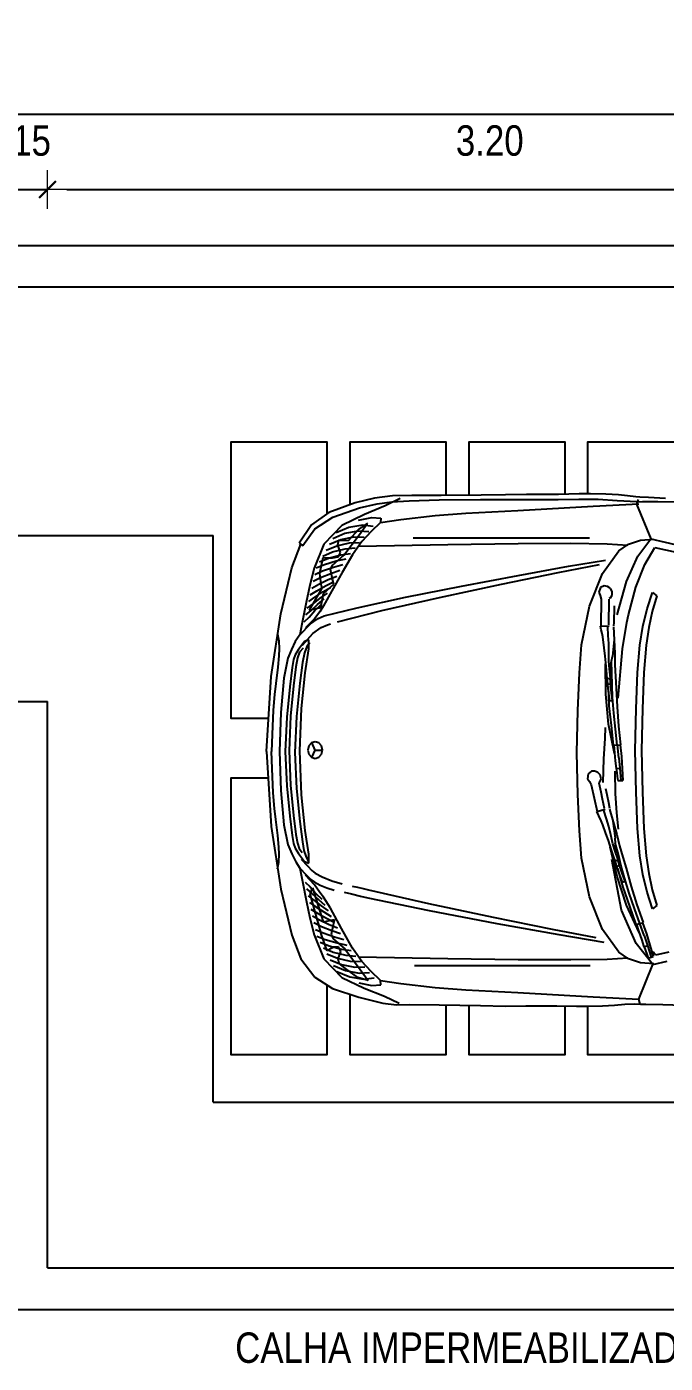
# Model space of a CAD drawing. Header units: millimetres. Extents: x -677 to -23, y -135 to 1112.
# Drawn here: x -191.485 to -189.175, y 856.379 to 861.215 of the extents above; entities that cross this region are included whole.
import ezdxf
from ezdxf.enums import TextEntityAlignment as Align

# ---------------------------------------------------------------- set-up
doc = ezdxf.new("R2010")
doc.units = ezdxf.units.MM
doc.header["$LTSCALE"] = 20
doc.header["$MEASUREMENT"] = 0
doc.header["$PDSIZE"] = -5
doc.layers.get('0').update_dxf_attribs({"linetype": 'CONTINUOUS'})
doc.layers.get('Defpoints').update_dxf_attribs({"linetype": 'CONTINUOUS'})
for name, color, linetype in [('AR-ALV', 5, 'CONTINUOUS'), ('COTA', 7, 'CONTINUOUS'), ('E-txt-g', 3, 'CONTINUOUS')]:
    doc.layers.add(name, color=color, linetype=linetype)
for name, color, linetype, lineweight in [('E-Pen-C', 4, 'CONTINUOUS', 15), ('E-Pen-G', 3, 'CONTINUOUS', 30), ('E-Txt-W', 7, 'CONTINUOUS', 20)]:
    doc.layers.add(name, color=color, linetype=linetype, lineweight=lineweight)
doc.styles.add('F2', font='swissc.ttf')
doc.styles.add('REG60', font='romans.shx', dxfattribs={"width": 0.8, "height": 0.15})
doc.styles.add('REG80', font='romans.shx', dxfattribs={"width": 0.8, "height": 0.2})
doc.dimstyles.new('DIMENSION-1', dxfattribs={"dimtxt": 0.11, "dimasz": 0.07, "dimexe": 1, "dimexo": 0, "dimgap": 0.12, "dimtad": 1, "dimzin": 7, "dimdsep": 46, "dimtxsty": 'F2', "dimblk1": 'TRACO', "dimblk2": 'TRACO', "dimsah": 1, "dimcen": 1, "dimse1": 1, "dimse2": 1, "dimclrd": 256, "dimclre": 256, "dimclrt": 6, "dimadec": 0, "dimazin": 0, "dimtfac": 1, "dimtix": 1, "dimtmove": 2, "dimatfit": 3, "dimldrblk": 'TRACO', "dimfxl": 1, "dimtolj": 1, "dimtzin": 0, "dimarcsym": 0})

# ---------------------------------------------------------------- blocks, each defined once
blk = doc.blocks.new('TRACO')
at = {"layer": 'E-Pen-C'}
for p, q in [((0, 1), (0, -1)), ((-1, 0), (1, 0))]:
    blk.add_line(p, q, dxfattribs=at)
at = {"layer": 'E-Pen-G'}
blk.add_line((-0.424, -0.424), (0.424, 0.424), dxfattribs=at)
blk = doc.blocks.new('*D1013')
at = {"color": 4, "lineweight": -2}
blk.add_line((-187.0454, 856.7935), (-187.0454, 860.3535), dxfattribs=at)
at = {"layer": 'Defpoints', "color": 0, "linetype": 'Continuous'}
for p in [(-189.6858, 860.4235), (-187.0454, 860.4235), (-188.0599, 856.7235)]:
    blk.add_point(p, dxfattribs=at)
at = {"color": 4, "linetype": 'Continuous', "lineweight": -2, "xscale": 0.07, "yscale": 0.07, "zscale": 0.07}
for p, rotation in [((-187.0454, 860.4235), 90), ((-187.0454, 856.7235), 270)]:
    blk.add_blockref('TRACO', p, dxfattribs=dict(at, rotation=rotation))
at = {"color": 4, "linetype": 'Continuous', "insert": (-187.2218, 858.5735), "char_height": 0.11, "attachment_point": 5, "rotation": 90, "style": 'F2'}
blk.add_mtext('\\A1;3.70', dxfattribs=at)
blk = doc.blocks.new('*D1033')
at = {"color": 4, "lineweight": -2}
for p, q in [((-191.6299, 860.6258), (-191.6999, 860.6258)), ((-191.5599, 860.6258), (-191.4099, 860.6258)), ((-191.3399, 860.6258), (-191.2699, 860.6258))]:
    blk.add_line(p, q, dxfattribs=at)
at = {"layer": 'Defpoints', "color": 0, "linetype": 'Continuous'}
for p in [(-191.4099, 860.6258), (-191.4099, 858.7735), (-191.5599, 858.6235)]:
    blk.add_point(p, dxfattribs=at)
at = {"color": 4, "linetype": 'Continuous', "lineweight": -2, "xscale": 0.07, "yscale": 0.07, "zscale": 0.07}
blk.add_blockref('TRACO', (-191.5599, 860.6258), dxfattribs=at)
at = {"color": 4, "linetype": 'Continuous', "lineweight": -2, "xscale": 0.07, "yscale": 0.07, "zscale": 0.07, "rotation": 180}
blk.add_blockref('TRACO', (-191.4099, 860.6258), dxfattribs=at)
at = {"color": 4, "linetype": 'Continuous', "insert": (-191.4849, 860.8022), "char_height": 0.11, "attachment_point": 5, "style": 'F2'}
blk.add_mtext('\\A1;.15', dxfattribs=at)
blk = doc.blocks.new('*D1034')
at = {"color": 4, "lineweight": -2}
blk.add_line((-191.3399, 860.6258), (-188.2799, 860.6258), dxfattribs=at)
at = {"layer": 'Defpoints', "color": 0, "linetype": 'Continuous'}
for p in [(-188.2099, 860.6258), (-191.4099, 858.7735), (-188.2099, 856.5735)]:
    blk.add_point(p, dxfattribs=at)
at = {"color": 4, "linetype": 'Continuous', "lineweight": -2, "xscale": 0.07, "yscale": 0.07, "zscale": 0.07, "rotation": 180}
blk.add_blockref('TRACO', (-191.4099, 860.6258), dxfattribs=at)
at = {"color": 4, "linetype": 'Continuous', "lineweight": -2, "xscale": 0.07, "yscale": 0.07, "zscale": 0.07}
blk.add_blockref('TRACO', (-188.2099, 860.6258), dxfattribs=at)
at = {"color": 4, "linetype": 'Continuous', "insert": (-189.8099, 860.8023), "char_height": 0.11, "attachment_point": 5, "style": 'F2'}
blk.add_mtext('\\A1;3.20', dxfattribs=at)
blk = doc.blocks.new('*D1043')
at = {"color": 4, "lineweight": -2}
blk.add_line((-208.6499, 860.8984), (-183.7899, 860.8984), dxfattribs=at)
at = {"layer": 'Defpoints', "color": 0, "linetype": 'Continuous'}
for p in [(-183.7199, 860.8984), (-208.7199, 860.4235), (-183.7199, 860.4235)]:
    blk.add_point(p, dxfattribs=at)
at = {"color": 4, "linetype": 'Continuous', "lineweight": -2, "xscale": 0.07, "yscale": 0.07, "zscale": 0.07, "rotation": 180}
blk.add_blockref('TRACO', (-208.7199, 860.8984), dxfattribs=at)
at = {"color": 4, "linetype": 'Continuous', "lineweight": -2, "xscale": 0.07, "yscale": 0.07, "zscale": 0.07}
blk.add_blockref('TRACO', (-183.7199, 860.8984), dxfattribs=at)
at = {"color": 4, "linetype": 'Continuous', "insert": (-195.0648, 861.1426), "char_height": 0.11, "attachment_point": 5, "style": 'F2'}
blk.add_mtext('\\A1;25.00', dxfattribs=at)
blk = doc.blocks.new('Austin Mini dessus')
at = {"color": 8, "flags": 128}
for points in [[(-0.2069, 3.765), (-0.1204, 3.7865)], [(-0.1204, 3.7865), (-0.0703, 3.7926)], [(-0.114, 3.7617), (-0.0609, 3.787)], [(-0.0703, 3.7926), (-0.0241, 3.7916)], [(-0.0241, 3.7916), (0.0842, 3.7922)], [(0.0842, 3.7922), (0.2332, 3.7952)], [(0.2332, 3.7952), (0.3237, 3.797)], [(0.3237, 3.797), (0.3971, 3.7966)], [(0.3971, 3.7966), (0.5088, 3.7962)], [(0.5088, 3.7962), (0.581, 3.797)], [(0.581, 3.797), (0.6212, 3.7976)], [(0.6212, 3.7976), (0.674, 3.7963)], [(0.674, 3.7963), (0.7177, 3.7934)], [(0.7177, 3.7934), (0.7547, 3.7905)], [(0.7547, 3.7905), (0.7913, 3.7892)], [(0.7913, 3.7892), (0.8117, 3.7899)], [(0.8107, 3.7898), (0.8054, 3.7722)], [(0.8054, 3.7722), (0.8566, 3.6469)], [(0.8117, 3.7899), (0.831, 3.7901)], [(0.831, 3.7901), (0.8924, 3.7915)], [(0.8924, 3.7915), (1.0016, 3.7949)], [(-0.3667, 3.6929), (-0.302, 3.7337)], [(-0.302, 3.7337), (-0.2069, 3.765)], [(-0.269, 3.694), (-0.1874, 3.7324)], [(-0.1874, 3.7324), (-0.114, 3.7617)], [(-0.0554, 3.7158), (0.0688, 3.7297)], [(0.0688, 3.7297), (0.18, 3.7384)], [(0.18, 3.7384), (0.3684, 3.7483)], [(0.3684, 3.7483), (0.6405, 3.7634)], [(0.6405, 3.7634), (0.8064, 3.7721)], [(-0.4163, 3.6266), (-0.3667, 3.6929)], [(-0.3332, 3.6261), (-0.269, 3.694)], [(-0.2862, 3.6722), (-0.24, 3.6915)], [(-0.2108, 3.6933), (-0.2557, 3.6613)], [(-0.2548, 3.669), (-0.2057, 3.6781)], [(-0.24, 3.6915), (-0.1897, 3.6999)], [(-0.1734, 3.7051), (-0.2108, 3.6933)], [(-0.2065, 3.713), (-0.1595, 3.7223)], [(-0.2057, 3.6781), (-0.1684, 3.6754)], [(-0.2018, 3.6646), (-0.1734, 3.7051)], [(-0.1897, 3.6999), (-0.152, 3.6952)], [(-0.1288, 3.7047), (-0.1629, 3.672)], [(-0.1595, 3.7223), (-0.127, 3.7206)], [(-0.127, 3.7206), (-0.1288, 3.7047)], [(-0.1288, 3.7047), (-0.0554, 3.7158)], [(-0.3103, 3.6295), (-0.2696, 3.6465)], [(-0.2983, 3.6509), (-0.2548, 3.669)], [(-0.2844, 3.624), (-0.2378, 3.6344)], [(-0.2776, 3.6432), (-0.2819, 3.6262)], [(-0.2557, 3.6613), (-0.2776, 3.6432)], [(-0.2696, 3.6465), (-0.2217, 3.6563)], [(-0.2582, 3.5904), (-0.2018, 3.6646)], [(-0.2378, 3.6344), (-0.2012, 3.6358)], [(-0.1958, 3.6357), (-0.2299, 3.5876)], [(-0.2217, 3.6563), (-0.1848, 3.6556)], [(-0.1629, 3.672), (-0.1958, 3.6357)], [(0.6296, 3.652), (-0.0059, 3.652)], [(0.1144, 3.6255), (0.369, 3.6287)], [(0.369, 3.6287), (0.5603, 3.6292)], [(0.5603, 3.6292), (0.6914, 3.6273)], [(0.6914, 3.6273), (0.7656, 3.6231)], [(0.8118, 3.6411), (0.769, 3.6265)], [(0.8566, 3.6469), (0.7958, 3.5707)], [(0.8596, 3.6444), (0.8118, 3.6411)], [(0.8566, 3.6469), (0.909, 3.6348)], [(-0.4494, 3.54), (-0.4163, 3.6266)], [(-0.3686, 3.5396), (-0.3332, 3.6261)], [(-0.3465, 3.5655), (-0.3139, 3.579)], [(-0.3219, 3.5976), (-0.3417, 3.5395)], [(-0.3344, 3.5868), (-0.2992, 3.6015)], [(-0.3224, 3.6082), (-0.2844, 3.624)], [(-0.3144, 3.5923), (-0.3219, 3.5976)], [(-0.2975, 3.5839), (-0.3144, 3.5923)], [(-0.3139, 3.579), (-0.2698, 3.5907)], [(-0.2994, 3.5535), (-0.2582, 3.5904)], [(-0.2992, 3.6015), (-0.2538, 3.6126)], [(-0.28, 3.5832), (-0.2975, 3.5839)], [(-0.2819, 3.6262), (-0.2717, 3.5998)], [(-0.2717, 3.5998), (-0.28, 3.5832)], [(-0.2299, 3.5876), (-0.2701, 3.5169)], [(-0.2698, 3.5907), (-0.2341, 3.5963)], [(-0.2538, 3.6126), (-0.2177, 3.6161)], [(-0.2069, 3.6195), (0.1144, 3.6255)], [(0.7337, 3.6018), (0.675, 3.5196)], [(0.769, 3.6265), (0.7337, 3.6018)], [(0.8151, 3.5556), (0.8242, 3.5824)], [(0.8252, 3.5824), (0.8299, 3.5961)], [(0.8252, 3.5824), (0.8372, 3.5784)], [(0.8299, 3.5961), (0.835, 3.6098)], [(0.835, 3.6098), (0.8402, 3.6233)], [(0.8372, 3.5784), (0.8502, 3.6203)], [(0.8402, 3.6233), (0.8582, 3.6183)], [(0.8462, 3.577), (0.8582, 3.6183)], [(0.8604, 3.6051), (0.8577, 3.6008)], [(0.8634, 3.6093), (0.8604, 3.6051)], [(0.8666, 3.6133), (0.8634, 3.6093)], [(0.9143, 3.6021), (0.8666, 3.6133)], [(-0.4897, 3.3744), (-0.4494, 3.54)], [(-0.3843, 3.4776), (-0.3686, 3.5396)], [(-0.3639, 3.5197), (-0.3356, 3.5327)], [(-0.3585, 3.5441), (-0.3287, 3.5566)], [(-0.3417, 3.5395), (-0.3534, 3.4979)], [(-0.3356, 3.5327), (-0.2955, 3.5465)], [(-0.3287, 3.5566), (-0.2858, 3.5689)], [(-0.3066, 3.538), (-0.2994, 3.5535)], [(-0.3001, 3.5036), (-0.3066, 3.538)], [(-0.3051, 3.524), (-0.273, 3.5351)], [(-0.2955, 3.5465), (-0.2617, 3.5558)], [(-0.2858, 3.5689), (-0.2505, 3.5765)], [(0.2925, 3.4981), (0.517, 3.5386)], [(0.4929, 3.5192), (0.6502, 3.5491)], [(0.517, 3.5386), (0.6793, 3.5662)], [(0.7958, 3.5707), (0.7435, 3.4498)], [(0.8067, 3.5309), (0.7615, 3.4315)], [(0.8063, 3.5287), (0.8151, 3.5556)], [(0.8257, 3.5419), (0.8097, 3.4979)], [(0.8192, 3.4954), (0.8334, 3.5361)], [(0.8257, 3.5419), (0.8372, 3.5784)], [(0.8334, 3.5361), (0.8462, 3.577)], [(-0.3572, 3.4821), (-0.3836, 3.3914)], [(-0.3746, 3.4709), (-0.3493, 3.4851)], [(-0.374, 3.3698), (-0.3363, 3.4925)], [(-0.3693, 3.4953), (-0.3424, 3.5089)], [(-0.3534, 3.4979), (-0.3572, 3.4821)], [(-0.3493, 3.4851), (-0.3148, 3.5016)], [(-0.3424, 3.5089), (-0.3051, 3.524)], [(-0.3363, 3.4925), (-0.2946, 3.4845)], [(-0.3244, 3.4792), (-0.2956, 3.4936)], [(-0.3148, 3.5016), (-0.2843, 3.5144)], [(-0.2701, 3.5169), (-0.3098, 3.443)], [(-0.2946, 3.4845), (-0.3001, 3.5036)], [(0.0478, 3.4514), (0.2925, 3.4981)], [(0.2791, 3.4759), (0.4929, 3.5192)], [(0.675, 3.5196), (0.6278, 3.4015)], [(0.7718, 3.4351), (0.7952, 3.5024)], [(0.8092, 3.4984), (0.7905, 3.4435)], [(0.7952, 3.5024), (0.8192, 3.4954)], [(0.7972, 3.5019), (0.8063, 3.5287)], [(0.7985, 3.4305), (0.8212, 3.4949)], [(-0.3968, 3.4202), (-0.3843, 3.4776)], [(-0.3854, 3.4222), (-0.363, 3.4375)], [(-0.38, 3.4466), (-0.3561, 3.4613)], [(-0.3698, 3.4136), (-0.3437, 3.4343)], [(-0.363, 3.4375), (-0.3341, 3.4567)], [(-0.3561, 3.4613), (-0.3244, 3.4792)], [(-0.3437, 3.4343), (-0.3181, 3.4522)], [(-0.3098, 3.443), (-0.3346, 3.403)], [(-0.3341, 3.4567), (-0.3068, 3.4729)], [(-0.1749, 3.4052), (0.0478, 3.4514)], [(0.0453, 3.4261), (0.2791, 3.4759)], [(0.7435, 3.4498), (0.7081, 3.2674)], [(0.7484, 3.3675), (0.7718, 3.4351)], [(0.7905, 3.4435), (0.7715, 3.3887)], [(0.8558, 3.4451), (0.8359, 3.3854)], [(0.8715, 3.4329), (0.8558, 3.4451)], [(-0.4112, 3.3468), (-0.3968, 3.4202)], [(-0.3961, 3.3734), (-0.3767, 3.3898)], [(-0.3908, 3.3978), (-0.3698, 3.4136)], [(-0.3836, 3.3914), (-0.374, 3.3698)], [(-0.3836, 3.366), (-0.363, 3.3894)], [(-0.3767, 3.3898), (-0.3534, 3.4119)], [(-0.3481, 3.3863), (-0.3679, 3.3589)], [(-0.363, 3.3894), (-0.3407, 3.4108)], [(-0.3534, 3.4119), (-0.3294, 3.4315)], [(-0.3346, 3.403), (-0.3481, 3.3863)], [(-0.2599, 3.3851), (-0.2335, 3.3912)], [(-0.2335, 3.3912), (-0.2013, 3.399)], [(-0.2013, 3.399), (-0.1749, 3.4052)], [(-0.172, 3.3767), (0.0453, 3.4261)], [(0.6278, 3.4015), (0.5988, 3.2619)], [(0.7615, 3.4315), (0.7277, 3.3278)], [(0.7715, 3.3887), (0.7537, 3.3335)], [(0.7785, 3.3642), (0.7985, 3.4305)], [(0.8359, 3.3854), (0.8202, 3.3211)], [(0.8536, 3.3763), (0.8715, 3.4329)], [(-0.5243, 3.1472), (-0.4897, 3.3744)], [(-0.4198, 3.2983), (-0.4112, 3.3468)], [(-0.4015, 3.349), (-0.3836, 3.366)], [(-0.3679, 3.3589), (-0.4003, 3.3232)], [(-0.397, 3.3226), (-0.3805, 3.3391)], [(-0.3805, 3.3391), (-0.3683, 3.348)], [(-0.3683, 3.348), (-0.347, 3.3593)], [(-0.347, 3.3593), (-0.3226, 3.369)], [(-0.339, 3.3298), (-0.3048, 3.3438)], [(-0.3226, 3.369), (-0.2958, 3.3774)], [(-0.3048, 3.3438), (-0.2667, 3.355)], [(-0.2307, 3.363), (-0.2112, 3.3675)], [(-0.2112, 3.3675), (-0.1915, 3.3721)], [(-0.1915, 3.3721), (-0.172, 3.3767)], [(0.7293, 3.299), (0.7484, 3.3675)], [(0.7472, 3.3485), (0.7374, 3.3232)], [(0.7462, 3.3202), (0.7557, 3.3455)], [(0.7472, 3.3485), (0.7557, 3.345)], [(0.7597, 3.2985), (0.7785, 3.3642)], [(0.8415, 3.3179), (0.8536, 3.3763)], [(-0.5014, 3.3001), (-0.4965, 3.2759)], [(-0.435, 3.2757), (-0.4198, 3.2983)], [(-0.4198, 3.2983), (-0.397, 3.3226)], [(-0.415, 3.2655), (-0.3926, 3.2902)], [(-0.3926, 3.2902), (-0.3764, 3.3069)], [(-0.3764, 3.3069), (-0.3644, 3.3161)], [(-0.3644, 3.3161), (-0.339, 3.3298)], [(0.7277, 3.3278), (0.7023, 3.2216)], [(0.728, 3.2975), (0.7203, 3.2716)], [(0.7263, 3.2915), (0.7353, 3.2885)], [(0.7374, 3.3232), (0.728, 3.2975)], [(0.7293, 3.2686), (0.7371, 3.2944)], [(0.7422, 3.2911), (0.7318, 3.2485)], [(0.7371, 3.2944), (0.7462, 3.3202)], [(0.7537, 3.3335), (0.7422, 3.2911)], [(0.7478, 3.258), (0.7597, 3.2985)], [(0.8202, 3.3211), (0.8092, 3.2537)], [(0.8325, 3.2537), (0.8415, 3.3179)], [(-0.4965, 3.2759), (-0.4951, 3.2474)], [(-0.4951, 3.2474), (-0.4961, 3.222)], [(-0.4642, 3.2131), (-0.4498, 3.2462)], [(-0.4498, 3.2462), (-0.435, 3.2757)], [(-0.4368, 3.2263), (-0.4251, 3.2451)], [(-0.4251, 3.2451), (-0.4036, 3.2735)], [(-0.4223, 3.2271), (-0.4123, 3.2411)], [(-0.4054, 3.2337), (-0.3992, 3.255)], [(-0.4036, 3.2735), (-0.3881, 3.2799)], [(-0.3879, 3.2469), (-0.4009, 3.1615)], [(-0.3992, 3.255), (-0.3897, 3.273)], [(-0.3881, 3.2799), (-0.3879, 3.2469)], [(0.5988, 3.2619), (0.5909, 3.1628)], [(0.7105, 3.2437), (0.7063, 3.2296)], [(0.7153, 3.258), (0.7105, 3.2437)], [(0.7198, 3.2721), (0.7153, 3.258)], [(0.7313, 3.2686), (0.72, 3.2361)], [(0.7208, 3.2721), (0.7313, 3.2686)], [(0.7318, 3.2485), (0.7208, 3.2061)], [(0.7243, 3.2421), (0.7215, 3.2248)], [(0.7361, 3.2172), (0.7478, 3.258)], [(0.8092, 3.2537), (0.8014, 3.1546)], [(0.8246, 3.1546), (0.8325, 3.2537)], [(-0.4961, 3.222), (-0.5002, 3.1805)], [(-0.4783, 3.1411), (-0.4642, 3.2131)], [(-0.4482, 3.1794), (-0.4433, 3.2092)], [(-0.4433, 3.2092), (-0.4368, 3.2263)], [(-0.4345, 3.1767), (-0.4292, 3.2081)], [(-0.4292, 3.2081), (-0.4223, 3.2271)], [(-0.42, 3.129), (-0.4102, 3.2033)], [(-0.4102, 3.2033), (-0.4054, 3.2337)], [(0.6964, 3.1985), (0.6864, 3.1723)], [(0.7063, 3.2296), (0.6964, 3.1985)], [(0.7116, 3.2101), (0.7041, 3.1774)], [(0.72, 3.2361), (0.7116, 3.2101)], [(0.721, 3.2072), (0.7203, 3.1896)], [(0.7215, 3.2248), (0.721, 3.2072)], [(0.7263, 3.1761), (0.7361, 3.2172)], [(-0.5405, 2.876), (-0.5243, 3.1472)], [(-0.5002, 3.1805), (-0.5068, 3.1221)], [(-0.457, 3.1102), (-0.4482, 3.1794)], [(-0.4433, 3.1075), (-0.4345, 3.1767)], [(-0.4009, 3.1615), (-0.4139, 3.0323)], [(0.5909, 3.1628), (0.5858, 3.0317)], [(0.6864, 3.1723), (0.6761, 3.1418)], [(0.6969, 3.1476), (0.6884, 3.1193)], [(0.7041, 3.1774), (0.6969, 3.1476)], [(0.6998, 3.0852), (0.7263, 3.1761)], [(0.7123, 3.1286), (0.7203, 3.1896)], [(0.7318, 3.1572), (0.726, 3.0977)], [(0.8014, 3.1546), (0.7962, 3.0235)], [(0.8194, 3.0235), (0.8246, 3.1546)], [(-0.5068, 3.1221), (-0.5121, 3.0818)], [(-0.4897, 3.0166), (-0.4783, 3.1411)], [(-0.4678, 3.0008), (-0.457, 3.1102)], [(-0.4541, 2.9981), (-0.4433, 3.1075)], [(-0.4326, 3.01), (-0.42, 3.129)], [(0.6607, 3.1082), (0.6538, 3.0932)], [(0.6698, 3.1266), (0.6607, 3.1082)], [(0.6761, 3.1418), (0.6698, 3.1266)], [(0.6884, 3.1193), (0.6795, 3.0899)], [(0.726, 3.0977), (0.7219, 3.0275)], [(-0.5121, 3.0818), (-0.5164, 3.0261)], [(0.6338, 2.997), (0.6553, 3.0927)], [(0.6538, 3.0932), (0.6836, 3.0845)], [(0.6747, 3.0485), (0.6693, 3.0237)], [(0.6818, 3.0817), (0.6747, 3.0485)], [(0.6902, 3.0313), (0.6957, 3.0601)], [(0.6957, 3.0601), (0.6993, 3.0807)], [(-0.5164, 3.0261), (-0.5207, 2.9376)], [(-0.4943, 2.876), (-0.4897, 3.0166)], [(-0.473, 2.876), (-0.4678, 3.0008)], [(-0.4389, 2.8801), (-0.4326, 3.01)], [(-0.4139, 3.0323), (-0.4198, 2.8742)], [(0.5858, 3.0317), (0.5818, 2.8809)], [(0.6693, 3.0237), (0.6625, 2.9905)], [(0.6853, 3.0102), (0.6902, 3.0313)], [(0.7219, 3.0275), (0.7205, 2.9476)], [(0.7962, 3.0235), (0.7923, 2.8727)], [(0.8155, 2.8727), (0.8194, 3.0235)], [(-0.4594, 2.8733), (-0.4541, 2.9981)], [(0.6202, 2.9747), (0.6273, 2.9847)], [(0.6221, 2.9567), (0.6202, 2.9747)], [(0.6341, 2.9475), (0.6221, 2.9567)], [(0.6273, 2.9847), (0.6338, 2.997)], [(0.6577, 2.9524), (0.6529, 2.9495)], [(0.6662, 2.9608), (0.6577, 2.9524)], [(0.6618, 2.9878), (0.6631, 2.986)], [(0.6631, 2.986), (0.6661, 2.9845)], [(0.6661, 2.9845), (0.6693, 2.9748)], [(0.6693, 2.9748), (0.6662, 2.9608)], [(0.677, 2.9877), (0.6796, 2.9022)], [(0.7244, 2.9379), (0.7259, 2.9524)], [(0.7259, 2.9524), (0.7277, 2.9669)], [(0.7277, 2.9669), (0.7297, 2.9812)], [(0.7297, 2.9812), (0.7484, 2.9804)], [(0.7369, 2.9367), (0.7402, 2.9806)], [(0.7461, 2.9374), (0.7484, 2.9804)], [(-0.5207, 2.9376), (-0.5227, 2.876)], [(0.6455, 2.9473), (0.6341, 2.9475)], [(0.6529, 2.9495), (0.6455, 2.9473)], [(0.6796, 2.9022), (0.6837, 2.8284)], [(0.718, 2.8814), (0.7205, 2.9096)], [(0.7205, 2.9096), (0.7234, 2.9377)], [(0.7244, 2.9379), (0.7369, 2.9367)], [(0.7339, 2.8986), (0.7369, 2.9367)], [(0.7427, 2.8947), (0.7461, 2.9374)], [(-0.5405, 2.876), (-0.5243, 2.6047)], [(-0.5207, 2.8143), (-0.5227, 2.876)], [(-0.4897, 2.7353), (-0.4943, 2.876)], [(-0.4678, 2.7512), (-0.473, 2.876)], [(-0.4541, 2.7484), (-0.4594, 2.8733)], [(-0.4326, 2.7495), (-0.4389, 2.8801)], [(-0.4198, 2.8742), (-0.4139, 2.72)], [(-0.3917, 2.8708), (-0.3881, 2.8859)], [(-0.3881, 2.8557), (-0.3917, 2.8708)], [(-0.3881, 2.8859), (-0.3786, 2.8967)], [(-0.3786, 2.845), (-0.3881, 2.8557)], [(-0.3786, 2.8967), (-0.3653, 2.9008)], [(-0.3767, 2.8977), (-0.3653, 2.8708)], [(-0.3653, 2.8708), (-0.3767, 2.844)], [(-0.3653, 2.9008), (-0.352, 2.8967)], [(-0.3653, 2.8708), (-0.3389, 2.8708)], [(-0.352, 2.8967), (-0.3425, 2.8859)], [(-0.3425, 2.8557), (-0.352, 2.845)], [(-0.3425, 2.8859), (-0.3389, 2.8708)], [(-0.3389, 2.8708), (-0.3425, 2.8557)], [(0.5818, 2.8809), (0.5858, 2.7275)], [(0.7179, 2.8836), (0.6962, 2.7767)], [(0.7054, 2.7825), (0.7131, 2.8533)], [(0.7131, 2.8533), (0.7381, 2.8519)], [(0.7152, 2.8533), (0.718, 2.8814)], [(0.7339, 2.8986), (0.7283, 2.8522)], [(0.7381, 2.8519), (0.7427, 2.8947)], [(0.7923, 2.8727), (0.7962, 2.7218)], [(0.8194, 2.7218), (0.8155, 2.8727)], [(-0.5164, 2.7259), (-0.5207, 2.8143)], [(-0.3653, 2.8409), (-0.3786, 2.845)], [(-0.352, 2.845), (-0.3653, 2.8409)], [(0.6837, 2.8284), (0.6857, 2.7893)], [(0.7277, 2.8526), (0.7218, 2.7949)], [(0.7325, 2.784), (0.7401, 2.8518)], [(0.6962, 2.7767), (0.6866, 2.668)], [(0.6979, 2.7113), (0.7054, 2.7825)], [(0.7218, 2.7949), (0.7156, 2.7372)], [(0.7279, 2.7148), (0.7325, 2.784)], [(-0.5121, 2.6701), (-0.5164, 2.7259)], [(-0.4783, 2.6109), (-0.4897, 2.7353)], [(-0.457, 2.6417), (-0.4678, 2.7512)], [(-0.4433, 2.639), (-0.4541, 2.7484)], [(-0.42, 2.6293), (-0.4326, 2.7495)], [(-0.4139, 2.72), (-0.4009, 2.5911)], [(0.5858, 2.7275), (0.5909, 2.5917)], [(0.6946, 2.6403), (0.6979, 2.7113)], [(0.7156, 2.7372), (0.7107, 2.6794)], [(0.7244, 2.6467), (0.7279, 2.7148)], [(0.7962, 2.7218), (0.8014, 2.5907)], [(0.8246, 2.5907), (0.8194, 2.7218)], [(-0.5068, 2.6299), (-0.5121, 2.6701)], [(0.6866, 2.668), (0.6857, 2.5588)], [(0.6971, 2.6657), (0.6937, 2.6386)], [(0.701, 2.6926), (0.6971, 2.6657)], [(0.701, 2.6926), (0.7101, 2.6911)], [(0.7033, 2.6376), (0.7063, 2.6647)], [(0.7063, 2.6647), (0.71, 2.6915)], [(0.7107, 2.6794), (0.709, 2.6356)], [(0.731, 2.6835), (0.7474, 2.5042)], [(-0.5002, 2.5714), (-0.5068, 2.6299)], [(-0.4482, 2.5725), (-0.457, 2.6417)], [(-0.4345, 2.5698), (-0.4433, 2.639)], [(-0.4102, 2.5543), (-0.42, 2.6293)], [(0.6914, 2.6119), (0.6903, 2.5972)], [(0.6937, 2.6386), (0.692, 2.6115)], [(0.6924, 2.6121), (0.7034, 2.6111)], [(0.6934, 2.6323), (0.7028, 2.6314)], [(0.7015, 2.6106), (0.7033, 2.6376)], [(0.709, 2.6356), (0.7085, 2.5917)], [(0.7219, 2.6045), (0.7244, 2.6467)], [(-0.5243, 2.6047), (-0.4897, 2.3776)], [(-0.4961, 2.5299), (-0.5002, 2.5714)], [(-0.4642, 2.5388), (-0.4783, 2.6109)], [(-0.4433, 2.5428), (-0.4482, 2.5725)], [(-0.429, 2.5374), (-0.4345, 2.5698)], [(-0.4009, 2.5911), (-0.3879, 2.5051)], [(0.5909, 2.5917), (0.5988, 2.49)], [(0.6878, 2.5675), (0.6847, 2.5306)], [(0.689, 2.5822), (0.6878, 2.5675)], [(0.6903, 2.5972), (0.689, 2.5822)], [(0.6997, 2.5769), (0.6975, 2.5497)], [(0.7034, 2.6111), (0.6997, 2.5769)], [(0.7026, 2.5837), (0.7038, 2.5662)], [(0.7038, 2.5662), (0.7072, 2.5489)], [(0.7085, 2.5917), (0.7072, 2.5478)], [(0.7197, 2.5621), (0.7219, 2.6045)], [(0.8014, 2.5907), (0.8092, 2.4916)], [(0.8325, 2.4916), (0.8246, 2.5907)], [(-0.4951, 2.5046), (-0.4961, 2.5299)], [(-0.4511, 2.5067), (-0.4642, 2.5388)], [(-0.4368, 2.5257), (-0.4433, 2.5428)], [(-0.4251, 2.5069), (-0.4368, 2.5257)], [(-0.4211, 2.5171), (-0.429, 2.5374)], [(-0.4082, 2.5023), (-0.4211, 2.5171)], [(-0.4038, 2.5192), (-0.4102, 2.5543)], [(-0.3951, 2.4956), (-0.4038, 2.5192)], [(0.6847, 2.5306), (0.6807, 2.5008)], [(0.6975, 2.5161), (0.6972, 2.4854)], [(0.6975, 2.5497), (0.6975, 2.5161)], [(0.7072, 2.5489), (0.7105, 2.5317)], [(0.7164, 2.4705), (0.7105, 2.5317)], [(0.714, 2.4253), (0.7193, 2.5199)], [(0.7193, 2.5199), (0.7197, 2.5621)], [(-0.5014, 2.4519), (-0.4965, 2.4761)], [(-0.4965, 2.4761), (-0.4951, 2.5046)], [(-0.4377, 2.4782), (-0.4511, 2.5067)], [(-0.4198, 2.4536), (-0.4377, 2.4782)], [(-0.4036, 2.4784), (-0.4251, 2.5069)], [(-0.4106, 2.4907), (-0.373, 2.4496)], [(-0.3881, 2.472), (-0.4036, 2.4784)], [(-0.3837, 2.4832), (-0.3951, 2.4956)], [(-0.3879, 2.5051), (-0.3881, 2.472)], [(0.5988, 2.49), (0.6278, 2.3505)], [(0.6807, 2.5008), (0.6754, 2.4613)], [(0.6972, 2.4854), (0.6952, 2.456)], [(0.7474, 2.5042), (0.7622, 2.4097)], [(0.8092, 2.4916), (0.8202, 2.4242)], [(0.8415, 2.4274), (0.8325, 2.4916)], [(-0.4198, 2.4536), (-0.3822, 2.4143)], [(-0.4126, 2.4151), (-0.4198, 2.4536)], [(-0.3677, 2.3955), (-0.4003, 2.4288)], [(-0.373, 2.4496), (-0.3435, 2.4277)], [(-0.3435, 2.4277), (-0.32, 2.4176)], [(0.6699, 2.4354), (0.6674, 2.4227)], [(0.6674, 2.4227), (0.6984, 2.421)], [(0.6695, 2.3245), (0.669, 2.4226)], [(0.673, 2.4486), (0.6699, 2.4354)], [(0.6754, 2.4613), (0.673, 2.4486)], [(0.6952, 2.456), (0.6932, 2.4254)], [(0.715, 2.4096), (0.7145, 2.4208)], [(0.8202, 2.4242), (0.8359, 2.3599)], [(0.8536, 2.369), (0.8415, 2.4274)], [(-0.4897, 2.3776), (-0.4494, 2.2119)], [(-0.3975, 2.3367), (-0.4126, 2.4151)], [(-0.4043, 2.4065), (-0.3863, 2.3895)], [(-0.3989, 2.3821), (-0.3794, 2.3657)], [(-0.3863, 2.3895), (-0.3657, 2.3661)], [(-0.3822, 2.4143), (-0.3546, 2.3944)], [(-0.3478, 2.3704), (-0.3677, 2.3955)], [(-0.3546, 2.3944), (-0.3323, 2.3856)], [(-0.3346, 2.3489), (-0.3478, 2.3704)], [(-0.3323, 2.3856), (-0.2128, 2.3556)], [(-0.32, 2.4176), (-0.3092, 2.4141)], [(-0.2838, 2.4064), (-0.1243, 2.3655)], [(0.6972, 2.4178), (0.6978, 2.3839)], [(0.6978, 2.3839), (0.6981, 2.3586)], [(0.7153, 2.3984), (0.715, 2.4096)], [(0.7156, 2.3872), (0.7153, 2.3984)], [(0.7163, 2.3745), (0.7156, 2.3872)], [(0.717, 2.3616), (0.7163, 2.3745)], [(0.7276, 2.3821), (0.761, 2.261)], [(0.7622, 2.4097), (0.7686, 2.3821)], [(0.7686, 2.3821), (0.7952, 2.2812)], [(-0.3843, 2.2744), (-0.3975, 2.3367)], [(-0.3935, 2.3577), (-0.3726, 2.3419)], [(-0.3881, 2.3334), (-0.3657, 2.3181)], [(-0.3864, 2.3641), (-0.3443, 2.3544)], [(-0.3402, 2.2847), (-0.3864, 2.3641)], [(-0.3794, 2.3657), (-0.3561, 2.3436)], [(-0.3726, 2.3419), (-0.3464, 2.3212)], [(-0.3657, 2.3661), (-0.3434, 2.3447)], [(-0.3561, 2.3436), (-0.3321, 2.324)], [(-0.3443, 2.3544), (-0.3348, 2.3038)], [(-0.3048, 2.2947), (-0.3346, 2.3489)], [(-0.2128, 2.3556), (-0.0386, 2.3181)], [(-0.1243, 2.3655), (0.085, 2.3182)], [(0.6278, 2.3505), (0.675, 2.2324)], [(0.6659, 2.3111), (0.6695, 2.3245)], [(0.6981, 2.3586), (0.6989, 2.3247)], [(0.6989, 2.3218), (0.7006, 2.3204)], [(0.7167, 2.349), (0.717, 2.3616)], [(0.8359, 2.3599), (0.8558, 2.3002)], [(0.8715, 2.3124), (0.8536, 2.369)], [(-0.3686, 2.2124), (-0.3843, 2.2744)], [(-0.3827, 2.309), (-0.3589, 2.2942)], [(-0.3774, 2.2846), (-0.352, 2.2704)], [(-0.3657, 2.3181), (-0.3368, 2.2988)], [(-0.3589, 2.2942), (-0.3272, 2.2763)], [(-0.3464, 2.3212), (-0.3209, 2.3033)], [(-0.3449, 2.2704), (-0.3402, 2.2847)], [(-0.3368, 2.2988), (-0.3096, 2.2826)], [(-0.3348, 2.3038), (-0.2973, 2.271)], [(-0.3272, 2.2763), (-0.2983, 2.2619)], [(-0.2675, 2.228), (-0.3048, 2.2947)], [(-0.0386, 2.3181), (0.1643, 2.2777)], [(0.085, 2.3182), (0.3093, 2.2706)], [(0.1643, 2.2777), (0.3699, 2.2387)], [(0.6613, 2.2997), (0.6659, 2.3111)], [(0.6672, 2.2826), (0.6613, 2.2997)], [(0.6809, 2.2764), (0.6672, 2.2826)], [(0.6921, 2.2787), (0.6809, 2.2764)], [(0.6988, 2.2826), (0.6921, 2.2787)], [(0.7029, 2.2864), (0.6988, 2.2826)], [(0.7006, 2.3204), (0.7038, 2.3197)], [(0.7093, 2.2966), (0.7029, 2.2864)], [(0.7038, 2.3197), (0.7091, 2.3109)], [(0.7091, 2.3109), (0.7093, 2.2966)], [(0.7952, 2.2812), (0.8271, 2.1996)], [(0.8558, 2.3002), (0.8715, 2.3124)], [(-0.372, 2.2602), (-0.3452, 2.2466)], [(-0.3666, 2.2358), (-0.3383, 2.2228)], [(-0.352, 2.2704), (-0.3175, 2.2539)], [(-0.3489, 2.2319), (-0.3449, 2.2704)], [(-0.3375, 2.1754), (-0.3489, 2.2319)], [(-0.3452, 2.2466), (-0.3079, 2.2315)], [(-0.3175, 2.2539), (-0.287, 2.2412)], [(-0.3028, 2.2519), (-0.3094, 2.2175)], [(-0.3079, 2.2315), (-0.2757, 2.2204)], [(-0.2973, 2.271), (-0.3028, 2.2519)], [(-0.2299, 2.1644), (-0.2675, 2.228)], [(0.3093, 2.2706), (0.5139, 2.2288)], [(0.3699, 2.2387), (0.552, 2.2057)], [(0.5139, 2.2288), (0.6638, 2.199)], [(0.675, 2.2324), (0.7337, 2.1502)], [(0.761, 2.261), (0.8021, 2.1691)], [(0.8634, 2.1376), (1.3706, 2.2486)], [(-0.4494, 2.2119), (-0.4163, 2.1254)], [(-0.3332, 2.1259), (-0.3686, 2.2124)], [(-0.3612, 2.2114), (-0.3315, 2.199)], [(-0.3492, 2.1901), (-0.3167, 2.1765)], [(-0.3383, 2.2228), (-0.2982, 2.209)], [(-0.3315, 2.199), (-0.2886, 2.1866)], [(-0.3167, 2.1765), (-0.2725, 2.1648)], [(-0.3094, 2.2175), (-0.3021, 2.202)], [(-0.3021, 2.202), (-0.261, 2.1651)], [(-0.2982, 2.209), (-0.2645, 2.1997)], [(-0.2886, 2.1866), (-0.2532, 2.179)], [(0.552, 2.2057), (0.6848, 2.1831)], [(0.8271, 2.1996), (0.8634, 2.1376)], [(-0.4226, 2.1216), (-0.4101, 2.1302)], [(-0.4101, 2.1302), (-0.3656, 2.0699)], [(-0.3267, 2.1761), (-0.3375, 2.1754)], [(-0.3372, 2.1687), (-0.3019, 2.154)], [(-0.3036, 2.1762), (-0.3267, 2.1761)], [(-0.3251, 2.1474), (-0.2871, 2.1315)], [(-0.2827, 2.1724), (-0.3036, 2.1762)], [(-0.3019, 2.154), (-0.2565, 2.1429)], [(-0.2871, 2.1315), (-0.2405, 2.1211)], [(-0.2847, 2.1294), (-0.2744, 2.1557)], [(-0.2803, 2.1124), (-0.2847, 2.1294)], [(-0.2744, 2.1557), (-0.2827, 2.1724)], [(-0.2725, 2.1648), (-0.2368, 2.1592)], [(-0.261, 2.1651), (-0.2046, 2.0909)], [(-0.2565, 2.1429), (-0.2204, 2.1395)], [(-0.1958, 2.1163), (-0.2299, 2.1644)], [(-0.2069, 2.1325), (0.1144, 2.1265)], [(0.6914, 2.1247), (0.7656, 2.1289)], [(0.7337, 2.1502), (0.769, 2.1254)], [(0.8021, 2.1691), (0.849, 2.1068)], [(0.9014, 2.1189), (1.0142, 2.1447)], [(-0.3778, 2.0561), (-0.4226, 2.1216)], [(-0.269, 2.0579), (-0.3332, 2.1259)], [(-0.3131, 2.126), (-0.2723, 2.109)], [(-0.301, 2.1047), (-0.2575, 2.0865)], [(-0.289, 2.0833), (-0.2428, 2.064)], [(-0.2456, 2.1137), (-0.2803, 2.1124)], [(-0.2723, 2.109), (-0.2245, 2.0993)], [(-0.2575, 2.0865), (-0.2084, 2.0774)], [(-0.2071, 2.072), (-0.2456, 2.1137)], [(-0.2405, 2.1211), (-0.204, 2.1197)], [(-0.2245, 2.0993), (-0.1876, 2.0999)], [(-0.2084, 2.0774), (-0.1711, 2.0801)], [(-0.2046, 2.0909), (-0.1762, 2.0504)], [(-0.1629, 2.08), (-0.1958, 2.1163)], [(-0.1288, 2.0473), (-0.1629, 2.08)], [(0.6276, 2.1045), (-0.0104, 2.1045)], [(0.1144, 2.1265), (0.369, 2.1233)], [(0.369, 2.1233), (0.5603, 2.1227)], [(0.5603, 2.1227), (0.6914, 2.1247)], [(0.769, 2.1254), (0.8118, 2.1109)], [(0.7979, 1.9816), (0.849, 2.1068)], [(0.8118, 2.1109), (0.8596, 2.1076)], [(0.849, 2.1068), (0.9014, 2.1189)], [(-0.3153, 2.0107), (-0.3778, 2.0561)], [(-0.3656, 2.0699), (-0.3005, 2.0279)], [(-0.1866, 2.0184), (-0.269, 2.0579)], [(-0.2428, 2.064), (-0.1924, 2.0556)], [(-0.2082, 2.0394), (-0.1605, 2.0298)], [(-0.1762, 2.0504), (-0.2071, 2.072)], [(-0.1924, 2.0556), (-0.1547, 2.0604)], [(-0.1605, 2.0298), (-0.1273, 2.0313)], [(-0.1288, 2.0473), (-0.0554, 2.0362)], [(-0.1273, 2.0313), (-0.1288, 2.0473)], [(-0.0554, 2.0362), (0.0688, 2.0223)], [(-0.2203, 1.9763), (-0.3153, 2.0107)], [(-0.3005, 2.0279), (-0.2047, 1.9948)], [(-0.2047, 1.9948), (-0.141, 1.9797)], [(-0.1118, 1.9868), (-0.1866, 2.0184)], [(-0.0578, 1.9603), (-0.1118, 1.9868)], [(0.0688, 2.0223), (0.18, 2.0136)], [(0.18, 2.0136), (0.3684, 2.0036)], [(0.3684, 2.0036), (0.6405, 1.9886)], [(0.6405, 1.9886), (0.8064, 1.9798)], [(-0.1499, 1.9594), (-0.2203, 1.9763)], [(-0.0857, 1.9511), (-0.1499, 1.9594)], [(-0.141, 1.9797), (-0.088, 1.9728)], [(-0.088, 1.9728), (-0.0243, 1.9685)], [(-0.0153, 1.9503), (-0.0857, 1.9511)], [(-0.0243, 1.9685), (0.084, 1.9658)], [(0.0907, 1.9502), (-0.0153, 1.9503)], [(0.084, 1.9658), (0.2331, 1.9643)], [(0.2354, 1.9481), (0.0907, 1.9502)], [(0.2331, 1.9643), (0.3237, 1.9638)], [(0.3237, 1.9468), (0.2354, 1.9481)], [(0.3237, 1.9638), (0.3991, 1.9639)], [(0.3994, 1.9465), (0.3237, 1.9468)], [(0.3991, 1.9639), (0.5144, 1.9637)], [(0.5154, 1.9455), (0.3994, 1.9465)], [(0.5144, 1.9637), (0.5887, 1.9626)], [(0.5899, 1.9439), (0.5154, 1.9455)], [(0.5887, 1.9626), (0.6591, 1.9627)], [(0.6316, 1.9433), (0.5899, 1.9439)], [(0.6869, 1.9446), (0.6316, 1.9433)], [(0.6591, 1.9627), (0.7278, 1.9679)], [(0.7321, 1.9476), (0.6869, 1.9446)], [(0.7278, 1.9679), (0.7981, 1.971)], [(0.7655, 1.9512), (0.7321, 1.9476)], [(0.7946, 1.9543), (0.7655, 1.9512)], [(0.8101, 1.9559), (0.7946, 1.9543)], [(0.8032, 1.9639), (0.7979, 1.9816)], [(0.7981, 1.971), (0.7996, 1.9716)], [(0.7996, 1.9716), (0.8012, 1.972)], [(0.8012, 1.972), (0.803, 1.9721)], [(0.803, 1.9721), (0.8187, 1.9717)], [(0.8406, 1.9574), (0.8101, 1.9559)], [(0.8187, 1.9717), (0.8745, 1.9713)], [(0.902, 1.9603), (0.8406, 1.9574)], [(0.8745, 1.9713), (0.9836, 1.9722)]]:
    blk.add_lwpolyline(points, dxfattribs=at)
blk = doc.blocks.new('TXT-AMB75')
at = {"layer": 'E-txt-g', "style": 'REG80', "width": 0.8, "flags": 8}
blk.add_attdef('TXT', text='', height=0.2, dxfattribs=at).set_placement((0.0055, 0.2964), align=Align.CENTER)
at = {"layer": 'E-Txt-W', "style": 'REG60', "width": 0.8, "flags": 8}
blk.add_attdef('TXT', text='', height=0.15, dxfattribs=at).set_placement((0.0055, 0.0271), align=Align.CENTER)

msp = doc.modelspace()

# ---------------------------------------------------------------- linework, layer by layer
at = {"color": 5, "linetype": 'Continuous'}
for p, q in [((-195.2099, 858.7735), (-191.4099, 858.7735)), ((-191.4099, 856.7235), (-191.4099, 858.7735)), ((-191.4099, 856.7235), (-188.0599, 856.7235)), ((-191.5599, 856.5735), (-188.2099, 856.5735))]:
    msp.add_line(p, q, dxfattribs=at)
at = {"layer": 'AR-ALV', "color": 8, "linetype": 'Continuous'}
for points in [[(-190.3978, 859.4533), (-190.3978, 859.7117), (-190.7461, 859.7117), (-190.7461, 858.7126), (-190.6099, 858.7126)], [(-189.9677, 859.5184), (-189.9677, 859.7117), (-190.316, 859.7117), (-190.316, 859.4851)], [(-189.5377, 859.5233), (-189.5377, 859.7117), (-189.886, 859.7117), (-189.886, 859.5195)], [(-189.1076, 859.5063), (-189.1076, 859.7117), (-189.4559, 859.7117), (-189.4559, 859.5248)], [(-190.6113, 858.4955), (-190.7461, 858.4955), (-190.7461, 857.4965), (-190.3978, 857.4965), (-190.3978, 857.7467)], [(-190.316, 857.714), (-190.316, 857.4965), (-189.9677, 857.4965), (-189.9677, 857.6756)], [(-189.886, 857.6739), (-189.886, 857.4965), (-189.5377, 857.4965), (-189.5377, 857.6718)], [(-189.4559, 857.6707), (-189.4559, 857.4965), (-189.1076, 857.4965), (-189.1076, 857.6744)]]:
    msp.add_lwpolyline(points, dxfattribs=at)
at = {"layer": 'COTA', "color": 7, "linetype": 'Continuous'}
for p, q in [((-208.7199, 860.4235), (-183.7199, 860.4235)), ((-208.5699, 860.2735), (-183.8699, 860.2735))]:
    msp.add_line(p, q, dxfattribs=at)
at = {"layer": 'COTA', "color": 8, "linetype": 'Continuous'}
for p, q in [((-203.9152, 859.3735), (-190.8099, 859.3735)), ((-190.8099, 857.3235), (-190.8099, 859.3735)), ((-190.8099, 857.3235), (-187.4599, 857.3235))]:
    msp.add_line(p, q, dxfattribs=at)

# ---------------------------------------------------------------- block references
at = {"color": 8, "xscale": -1, "rotation": 180}
msp.add_blockref('Austin Mini dessus', (-190.0766, 861.4683), dxfattribs=at)
ref = msp.add_blockref('TXT-AMB75', (-189.8912, 856.1641), dxfattribs=dict(xscale=0.7290000000000001, yscale=0.7290000000000001, zscale=0.7290000000000001))
ref.add_attrib('TXT', 'CALHA IMPERMEABILIZADA', dxfattribs={"layer": 'E-txt-g', "color": 2, "height": 0.11, "style": 'F2'}).set_placement((-189.8872, 856.3802), align=Align.CENTER)

# ---------------------------------------------------------------- dimensions: what is measured, and where the dimension line sits
at = {"color": 8, "linetype": 'Continuous'}
dim = msp.add_linear_dim(base=(-183.7199, 860.8984), p1=(-208.7199, 860.4235), p2=(-183.7199, 860.4235), dimstyle='DIMENSION-1', override={"dimclrd": 4, "dimclrt": 4, "dimadec": 8, "dimfxl": 0.5, "dimfxlon": 1}, dxfattribs=at)
dim.commit()
dim.dimension.update_dxf_attribs({"geometry": '*D1043', "text_midpoint": (-195.0648, 861.1426), "dimtype": 160})
for base, p1, p2, picture, middle in [((-191.4099, 860.6258), (-191.5599, 858.6235), (-191.4099, 858.7735), '*D1033', (-191.4849, 860.8022)), ((-188.2099, 860.6258), (-191.4099, 858.7735), (-188.2099, 856.5735), '*D1034', (-189.8099, 860.8023))]:
    dim = msp.add_linear_dim(base=base, p1=p1, p2=p2, dimstyle='DIMENSION-1', override={"dimclrd": 4, "dimclrt": 4, "dimadec": 8, "dimfxl": 0.5, "dimfxlon": 1}, dxfattribs=at)
    dim.commit()
    dim.dimension.update_dxf_attribs({"geometry": picture, "text_midpoint": middle})
dim = msp.add_linear_dim(base=(-187.0454, 860.4235), p1=(-188.0599, 856.7235), p2=(-189.6858, 860.4235), angle=90, dimstyle='DIMENSION-1', override={"dimclrd": 4, "dimclrt": 4, "dimadec": 8, "dimfxl": 0.5, "dimfxlon": 1}, dxfattribs=at)
dim.commit()
dim.dimension.update_dxf_attribs({"geometry": '*D1013', "text_midpoint": (-187.2218, 858.5735)})

doc.saveas('drawing.dxf')
